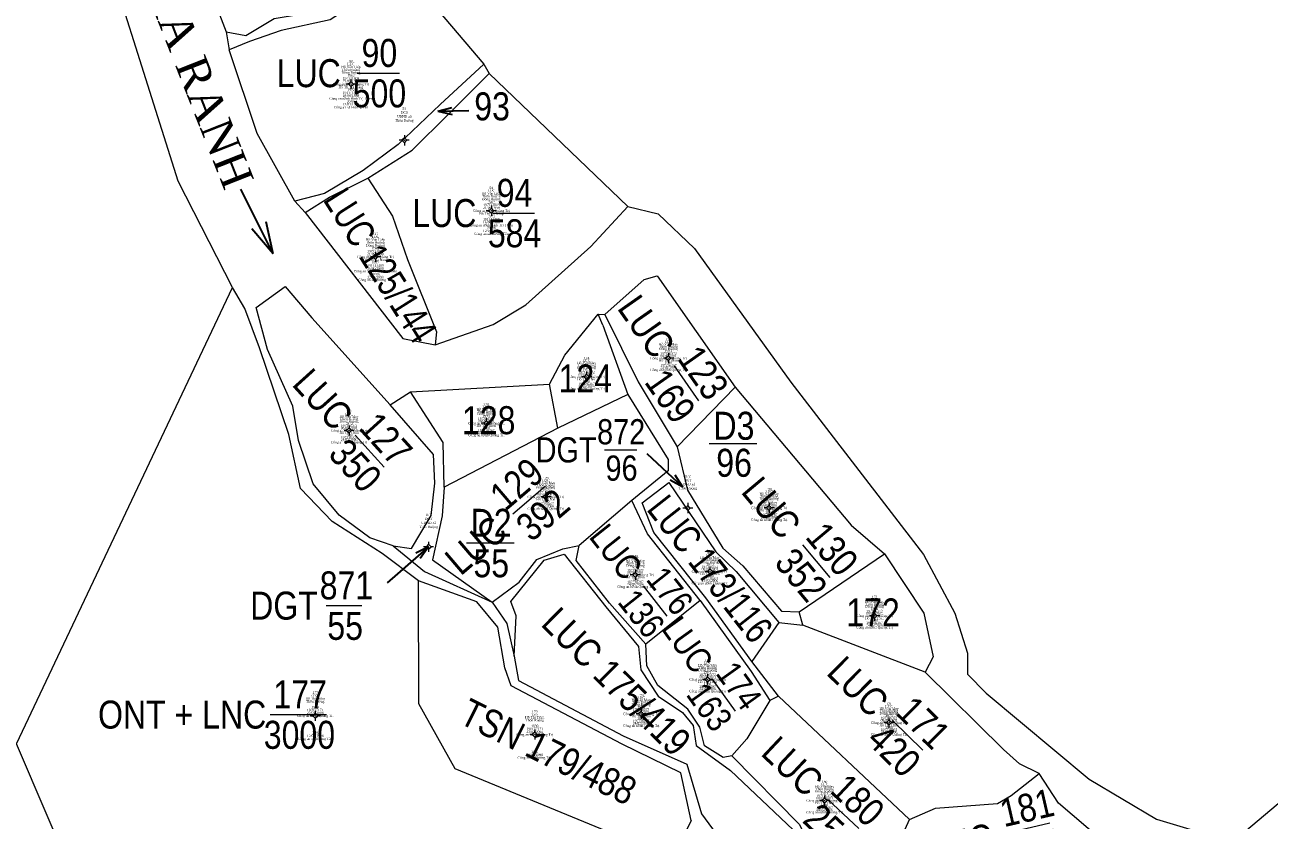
# Model space of a CAD drawing. Header units: metres. Extents: x 545779 to 547235, y 1841259 to 1843294.
# Drawn here: x 546232 to 546387.8, y 1842679.2 to 1842778.7 of the extents above; entities that cross this region are included whole.
import ezdxf
from ezdxf.enums import TextEntityAlignment as Align

# ---------------------------------------------------------------- set-up
doc = ezdxf.new("R2010")
doc.units = ezdxf.units.M
doc.header["$MEASUREMENT"] = 0
for name, color, linetype, lineweight in [('Level 10', 7, 'Continuous', 0), ('Level 11', 7, 'Continuous', 0), ('Level 13', 7, 'Continuous', 0), ('Level 14', 7, 'Continuous', 0), ('Level 15', 7, 'Continuous', 0), ('Level 23', 7, 'Continuous', 0), ('Level 31', 7, 'Continuous', 0), ('Level 35', 7, 'Continuous', 0), ('Level 39', 7, 'Continuous', 0)]:
    doc.layers.add(name, color=color, linetype=linetype, lineweight=lineweight)
doc.styles.add('Style-VHtimei', font='VHtimei.shx')
doc.styles.add('Style-vnarialNarrowI', font='vnarialNarrowI.shx')
doc.styles.add('Style-Vntimei', font='Vntimei.shx')
doc.dimstyles.get("Standard").update_dxf_attribs({"dimtxt": 0.18, "dimasz": 0.18, "dimexe": 0.18, "dimexo": 0.0625, "dimgap": 0.09, "dimtad": 0, "dimtih": 1, "dimtoh": 1, "dimdec": 4, "dimzin": 0, "dimdsep": 46, "dimtxsty": 'Standard', "dimcen": 0.09, "dimadec": 0, "dimazin": 0, "dimtfac": 1, "dimtdec": 4, "dimtofl": 0, "dimtmove": 0, "dimatfit": 3, "dimfxl": 1, "dimtolj": 1, "dimtzin": 0, "dimarcsym": 0})

# ---------------------------------------------------------------- blocks, each defined once
blk = doc.blocks.new('TerminatorOpen_0.5')
at = {"color": 0, "linetype": 'ByBlock', "lineweight": -2}
for q in [(-1, 0.25), (-1, 0), (-1, -0.25)]:
    blk.add_line((0, 0), q, dxfattribs=at)
blk = doc.blocks.new('N_THUA_136')
at = {"layer": 'Level 13', "color": 230, "linetype": 'Continuous', "lineweight": 13, "flags": 128}
blk.add_lwpolyline([(-1.67, 0), (3.65, 0)], dxfattribs=at)
at = {"layer": 'Level 13', "color": 230, "linetype": 'Continuous', "lineweight": 0, "style": 'Style-vnarialNarrowI'}
blk.add_text('90', height=3.49998, dxfattribs=at).set_placement((1.11984, 0.78), align=Align.CENTER)
blk.add_text('LUC ', height=3.49998, dxfattribs=at).set_placement((-2.601418, -0.00001), align=Align.MIDDLE_RIGHT)
blk.add_text('500', height=3.49998, dxfattribs=at).set_placement((1.124692, -0.78002), align=Align.TOP_CENTER)
blk = doc.blocks.new('N_THUA_141')
at = {"layer": 'Level 13', "color": 230, "linetype": 'Continuous', "lineweight": 0, "style": 'Style-vnarialNarrowI'}
blk.add_text('93', height=3.49998, dxfattribs=at).set_placement((0.104633, -0.00001), align=Align.MIDDLE_CENTER)
blk = doc.blocks.new('N_THUA_142')
at = {"layer": 'Level 13', "color": 230, "linetype": 'Continuous', "lineweight": 13, "flags": 128}
blk.add_lwpolyline([(-1.67, 0), (3.58, 0)], dxfattribs=at)
at = {"layer": 'Level 13', "color": 230, "linetype": 'Continuous', "lineweight": 0, "style": 'Style-vnarialNarrowI'}
blk.add_text('94', height=3.49998, dxfattribs=at).set_placement((1.062549, 0.78), align=Align.CENTER)
blk.add_text('LUC ', height=3.49998, dxfattribs=at).set_placement((-2.601418, -0.00001), align=Align.MIDDLE_RIGHT)
blk.add_text('584', height=3.49998, dxfattribs=at).set_placement((1.067401, -0.78002), align=Align.TOP_CENTER)
blk = doc.blocks.new('N_THUA_185')
at = {"layer": 'Level 13', "color": 230, "linetype": 'Continuous', "lineweight": 13, "flags": 128}
blk.add_lwpolyline([(-2.843551, 0.003828), (2.477355, -0.003441)], dxfattribs=at)
at = {"layer": 'Level 13', "color": 230, "linetype": 'Continuous', "lineweight": 0, "style": 'Style-vnarialNarrowI'}
blk.add_text('123', height=3.49998, rotation=0.000008, dxfattribs=at).set_placement((-0.066993, 0.779514), align=Align.CENTER)
blk.add_text('LUC ', height=3.49998, rotation=0.000008, dxfattribs=at).set_placement((-3.767887, -0.005027), align=Align.MIDDLE_RIGHT)
blk.add_text('169', height=3.49998, rotation=0.000008, dxfattribs=at).set_placement((-0.032668, -0.781767), align=Align.TOP_CENTER)
blk = doc.blocks.new('N_THUA_187')
at = {"layer": 'Level 13', "color": 230, "linetype": 'Continuous', "lineweight": 0, "style": 'Style-vnarialNarrowI'}
blk.add_text('124', height=3.49998, dxfattribs=at).set_placement((0.107401, -0.00001), align=Align.MIDDLE_CENTER)
blk = doc.blocks.new('N_THUA_188')
at = {"layer": 'Level 13', "color": 230, "linetype": 'Continuous', "lineweight": 0, "style": 'Style-vnarialNarrowI', "width": 0.914285}
blk.add_text('LUC 125/144', height=3.499974, rotation=359.999923, dxfattribs=at).set_placement((0.092261, -0.016242), align=Align.MIDDLE_CENTER)
blk = doc.blocks.new('N_THUA_190')
at = {"layer": 'Level 13', "color": 230, "linetype": 'Continuous', "lineweight": 13, "flags": 128}
blk.add_lwpolyline([(-2.838672, -0.006938), (2.542055, -0.007843)], dxfattribs=at)
at = {"layer": 'Level 13', "color": 230, "linetype": 'Continuous', "lineweight": 0, "style": 'Style-vnarialNarrowI'}
blk.add_text('127', height=3.499982, rotation=0.00004, dxfattribs=at).set_placement((0.095711, 0.774613), align=Align.CENTER)
blk.add_text('LUC ', height=3.499982, rotation=0.00004, dxfattribs=at).set_placement((-3.766321, -0.00363), align=Align.MIDDLE_RIGHT)
blk.add_text('350', height=3.499982, rotation=0.00004, dxfattribs=at).set_placement((-0.013593, -0.779155), align=Align.TOP_CENTER)
blk = doc.blocks.new('N_THUA_192')
at = {"layer": 'Level 13', "color": 230, "linetype": 'Continuous', "lineweight": 0, "style": 'Style-vnarialNarrowI'}
blk.add_text('128', height=3.49998, dxfattribs=at).set_placement((0.168231, -0.00001), align=Align.MIDDLE_CENTER)
blk = doc.blocks.new('N_THUA_193')
at = {"layer": 'Level 13', "color": 230, "linetype": 'Continuous', "lineweight": 13, "flags": 128}
blk.add_lwpolyline([(-2.83747, 0.001936), (2.482787, -0.001694)], dxfattribs=at)
at = {"layer": 'Level 13', "color": 230, "linetype": 'Continuous', "lineweight": 0, "style": 'Style-vnarialNarrowI'}
blk.add_text('129', height=3.499869, rotation=0.000018, dxfattribs=at).set_placement((-0.043058, 0.774889), align=Align.CENTER)
blk.add_text('LUC ', height=3.499869, rotation=0.000018, dxfattribs=at).set_placement((-3.773653, -0.003613), align=Align.MIDDLE_RIGHT)
blk.add_text('392', height=3.499869, rotation=0.000018, dxfattribs=at).set_placement((-0.066387, -0.792855), align=Align.TOP_CENTER)
blk = doc.blocks.new('N_THUA_194')
at = {"layer": 'Level 13', "color": 230, "linetype": 'Continuous', "lineweight": 13, "flags": 128}
blk.add_lwpolyline([(-2.838621, -0.0081), (2.477524, -0.002337)], dxfattribs=at)
at = {"layer": 'Level 13', "color": 230, "linetype": 'Continuous', "lineweight": 0, "style": 'Style-vnarialNarrowI'}
blk.add_text('130', height=3.499988, rotation=0.000039, dxfattribs=at).set_placement((-0.055077, 0.76343), align=Align.CENTER)
blk.add_text('LUC ', height=3.499988, rotation=0.000039, dxfattribs=at).set_placement((-3.787195, -0.017339), align=Align.MIDDLE_RIGHT)
blk.add_text('352', height=3.499988, rotation=0.000039, dxfattribs=at).set_placement((-0.074388, -0.797907), align=Align.TOP_CENTER)
blk = doc.blocks.new('N_THUA_256')
at = {"layer": 'Level 13', "color": 230, "linetype": 'Continuous', "lineweight": 13, "flags": 128}
blk.add_lwpolyline([(-2.842598, 0.004812), (2.482029, 0.004664)], dxfattribs=at)
at = {"layer": 'Level 13', "color": 230, "linetype": 'Continuous', "lineweight": 0, "style": 'Style-vnarialNarrowI'}
blk.add_text('171', height=3.499977, rotation=0.000123, dxfattribs=at).set_placement((0.122314, 0.785919), align=Align.CENTER)
blk.add_text('LUC ', height=3.499977, rotation=0.000123, dxfattribs=at).set_placement((-3.772667, -0.000216), align=Align.MIDDLE_RIGHT)
blk.add_text('420', height=3.499977, rotation=0.000123, dxfattribs=at).set_placement((-0.045846, -0.783047), align=Align.TOP_CENTER)
blk = doc.blocks.new('N_THUA_258')
at = {"layer": 'Level 13', "color": 230, "linetype": 'Continuous', "lineweight": 0, "style": 'Style-vnarialNarrowI'}
blk.add_text('172', height=3.49998, dxfattribs=at).set_placement((0.117816, -0.00001), align=Align.MIDDLE_CENTER)
blk = doc.blocks.new('N_THUA_259')
at = {"layer": 'Level 13', "color": 230, "linetype": 'Continuous', "lineweight": 0, "style": 'Style-vnarialNarrowI', "width": 0.914285}
blk.add_text('LUC 173/116', height=3.49998, rotation=0.00004, dxfattribs=at).set_placement((0.145434, 0.007546), align=Align.MIDDLE_CENTER)
blk = doc.blocks.new('N_THUA_260')
at = {"layer": 'Level 13', "color": 230, "linetype": 'Continuous', "lineweight": 13, "flags": 128}
blk.add_lwpolyline([(-2.84035, -0.01456), (2.485116, -0.004212)], dxfattribs=at)
at = {"layer": 'Level 13', "color": 230, "linetype": 'Continuous', "lineweight": 0, "style": 'Style-vnarialNarrowI'}
blk.add_text('174', height=3.499939, rotation=0.000204, dxfattribs=at).set_placement((-0.070334, 0.783442), align=Align.CENTER)
blk.add_text('LUC ', height=3.499939, rotation=0.000204, dxfattribs=at).set_placement((-3.781149, 0.002399), align=Align.MIDDLE_RIGHT)
blk.add_text('163', height=3.499939, rotation=0.000204, dxfattribs=at).set_placement((-0.076889, -0.781073), align=Align.TOP_CENTER)
blk = doc.blocks.new('N_THUA_261')
at = {"layer": 'Level 13', "color": 230, "linetype": 'Continuous', "lineweight": 0, "style": 'Style-vnarialNarrowI'}
blk.add_text('LUC 175/419', height=3.499869, rotation=0.000013, dxfattribs=at).set_placement((0.129563, 0.00771), align=Align.MIDDLE_CENTER)
blk = doc.blocks.new('N_THUA_262')
at = {"layer": 'Level 13', "color": 230, "linetype": 'Continuous', "lineweight": 13, "flags": 128}
blk.add_lwpolyline([(-2.832, 0.005686), (2.523104, -0.001753)], dxfattribs=at)
at = {"layer": 'Level 13', "color": 230, "linetype": 'Continuous', "lineweight": 0, "style": 'Style-vnarialNarrowI'}
blk.add_text('176', height=3.499936, rotation=0.000104, dxfattribs=at).set_placement((0.029392, 0.768243), align=Align.CENTER)
blk.add_text('LUC ', height=3.499936, rotation=0.000104, dxfattribs=at).set_placement((-3.77285, -0.018124), align=Align.MIDDLE_RIGHT)
blk.add_text('136', height=3.499936, rotation=0.000104, dxfattribs=at).set_placement((0.027679, -0.793639), align=Align.TOP_CENTER)
blk = doc.blocks.new('N_THUA_264')
at = {"layer": 'Level 13', "color": 230, "linetype": 'Continuous', "lineweight": 0, "style": 'Style-vnarialNarrowI'}
blk.add_text('TSN 179/488', height=3.499975, rotation=0.00011, dxfattribs=at).set_placement((0.157671, -0.00348), align=Align.MIDDLE_CENTER)
blk = doc.blocks.new('N_THUA_265')
at = {"layer": 'Level 13', "color": 230, "linetype": 'Continuous', "lineweight": 13, "flags": 128}
blk.add_lwpolyline([(-2.84383, 0.000903), (2.475876, -0.003951)], dxfattribs=at)
at = {"layer": 'Level 13', "color": 230, "linetype": 'Continuous', "lineweight": 0, "style": 'Style-vnarialNarrowI'}
blk.add_text('180', height=3.499973, rotation=0.000071, dxfattribs=at).set_placement((-0.051909, 0.777849), align=Align.CENTER)
blk.add_text('LUC ', height=3.499973, rotation=0.000071, dxfattribs=at).set_placement((-3.776534, 0.002396), align=Align.MIDDLE_RIGHT)
blk.add_text('258', height=3.499973, rotation=0.000071, dxfattribs=at).set_placement((-0.008271, -0.780587), align=Align.TOP_CENTER)
blk = doc.blocks.new('N_THUA_266')
at = {"layer": 'Level 13', "color": 230, "linetype": 'Continuous', "lineweight": 13, "flags": 128}
blk.add_lwpolyline([(-2.840726, 0.007159), (2.413483, 0.009055)], dxfattribs=at)
at = {"layer": 'Level 13', "color": 230, "linetype": 'Continuous', "lineweight": 0, "style": 'Style-vnarialNarrowI'}
blk.add_text('181', height=3.499975, rotation=359.99998, dxfattribs=at).set_placement((0.068567, 0.758585), align=Align.CENTER)
blk.add_text('LUC ', height=3.499975, rotation=359.99998, dxfattribs=at).set_placement((-3.798644, -0.0178), align=Align.MIDDLE_RIGHT)
blk.add_text('314', height=3.499975, rotation=359.99998, dxfattribs=at).set_placement((-0.136367, -0.799363), align=Align.TOP_CENTER)
blk = doc.blocks.new('N_THUA_1126')
at = {"layer": 'Level 13', "color": 230, "linetype": 'Continuous', "lineweight": 13, "flags": 128}
blk.add_lwpolyline([(0, 0), (4.46, 0)], dxfattribs=at)
at = {"layer": 'Level 13', "color": 230, "linetype": 'Continuous', "lineweight": 0, "style": 'Style-vnarialNarrowI'}
blk.add_text('871', height=3.49998, dxfattribs=at).set_placement((2.534692, 0.78), align=Align.CENTER)
blk.add_text('871', height=3.49998, dxfattribs=at).set_placement((2.534692, 0.78), align=Align.CENTER)
blk.add_text('DGT ', height=3.49998, dxfattribs=at).set_placement((0.070438, -0.00001), align=Align.MIDDLE_RIGHT)
blk.add_text('55', height=3.49998, dxfattribs=at).set_placement((2.373979, -0.78002), align=Align.TOP_CENTER)
blk = doc.blocks.new('N_THUA_1127')
at = {"layer": 'Level 13', "color": 230, "linetype": 'Continuous', "lineweight": 13, "flags": 128}
blk.add_lwpolyline([(0, 0), (4.488894, 0)], dxfattribs=at)
at = {"layer": 'Level 13', "color": 230, "linetype": 'Continuous', "lineweight": 0, "style": 'Style-vnarialNarrowI'}
blk.add_text('872', height=3.499937, dxfattribs=at).set_placement((2.326662, 0.744445), align=Align.CENTER)
blk.add_text('872', height=3.499937, dxfattribs=at).set_placement((2.326662, 0.744445), align=Align.CENTER)
blk.add_text('DGT ', height=3.499937, dxfattribs=at).set_placement((0.023649, -0.027811), align=Align.MIDDLE_RIGHT)
blk.add_text('96', height=3.499937, dxfattribs=at).set_placement((2.380564, -0.811179), align=Align.TOP_CENTER)
blk = doc.blocks.new('CENTRD')
at = {"layer": 'Level 11', "linetype": 'Continuous', "lineweight": 0}
h = blk.add_hatch(color=3, dxfattribs=at)
edge = h.paths.add_edge_path()
edge.add_arc((-0.0025, 0), 1.500056, 0, 360)
at = {"layer": 'Level 11', "color": 3, "linetype": 'Continuous', "lineweight": 0}
for p, q in [((-6.200231, 0), (-12.600469, 0)), ((0, 6.200231), (-6.200231, 0)), ((-6.200231, 0), (0, -6.200231)), ((0, 12.600469), (0, 6.200231)), ((6.200231, 0), (0, 6.200231)), ((0, -6.200231), (6.200231, 0)), ((12.400462, 0), (6.200231, 0)), ((0, -6.200231), (0, -12.600469))]:
    blk.add_line(p, q, dxfattribs=at)

msp = doc.modelspace()

# ---------------------------------------------------------------- linework, layer by layer
at = {"layer": 'Level 10', "color": 7, "linetype": 'Continuous', "lineweight": 0, "flags": 128}
for points in [[(546257.23, 1842777.84), (546259.7, 1842777.36), (546263.23, 1842779.51), (546269.57, 1842780.52), (546274.44, 1842783.23), (546278.21, 1842787.02)], [(546278.99, 1842786.11), (546275.15, 1842782.52), (546270.23, 1842779.31), (546264.11, 1842777.97), (546260.17, 1842776.63), (546257.61, 1842775.57)], [(546278.99, 1842786.11), (546289.47, 1842773.78)], [(546289.47, 1842773.78), (546284.03, 1842768.74), (546278.76, 1842763.71), (546274.37, 1842760.49), (546269.53, 1842757.61), (546265.84, 1842756.65)], [(546289.47, 1842773.78), (546290.15, 1842772.61)], [(546274.98, 1842759.53), (546280.49, 1842763), (546285.06, 1842767.52), (546290.15, 1842772.61)], [(546290.15, 1842772.61), (546307.52, 1842755.99)], [(546267.13, 1842755.2), (546270.16, 1842757.12), (546274.98, 1842759.53)], [(546274.98, 1842759.53), (546278.04, 1842754.75), (546279.91, 1842749.33), (546283.55, 1842740.29), (546283.39, 1842738.65)], [(546231.01, 1842688.77), (546258.04, 1842745.83)], [(546304.39, 1842741.13), (546303.79, 1842742.5)], [(546304.64, 1842742.47), (546308.78, 1842734.04), (546313.67, 1842725.91)], [(546304.39, 1842741.13), (546307.48, 1842732.46)], [(546284.52, 1842720.87), (546284.4, 1842726.45), (546280.32, 1842732.8)], [(546298.74, 1842728.24), (546297.71, 1842733.73)], [(546313.67, 1842725.91), (546320.95, 1842733.37)], [(546278.15, 1842713.53), (546280.41, 1842713.18), (546282.9, 1842717.3), (546283.34, 1842721.35), (546283.17, 1842724.96), (546277.76, 1842731.18)], [(546307.48, 1842732.46), (546298.74, 1842728.24)], [(546307.48, 1842732.46), (546312.56, 1842724.32), (546312.56, 1842722.89), (546308, 1842719.18)], [(546298.74, 1842728.24), (546284.52, 1842720.87)], [(546313.67, 1842725.91), (546314.95, 1842720.5), (546319.4, 1842713.25), (546321.9, 1842711.03), (546326.73, 1842705.36), (546328.93, 1842705.27)], [(546284.52, 1842720.87), (546284.27, 1842717.26), (546283.05, 1842711.79), (546290.51, 1842706.46)], [(546323.03, 1842699.06), (546317.25, 1842707.02), (546310.74, 1842715.17), (546309.3, 1842718.92), (546312.63, 1842721.45), (546318.52, 1842712.77), (546321.06, 1842710.29), (546326.38, 1842703.92)], [(546308, 1842719.18), (546301.4, 1842713.55)], [(546316.57, 1842706.7), (546309.97, 1842715.02), (546308, 1842719.18)], [(546290.51, 1842706.46), (546293.88, 1842708.98), (546296.11, 1842711.83), (546299.35, 1842713.16), (546301.4, 1842713.55)], [(546293.29, 1842699.73), (546293.54, 1842704.78), (546292.87, 1842706.57), (546297.01, 1842711.73), (546299.54, 1842712.48), (546304.75, 1842705.91), (546308.85, 1842700.92), (546309.13, 1842697.99), (546311.31, 1842694.71), (546314.34, 1842692.66), (546315.67, 1842691.06), (546316.06, 1842688.55), (546320.34, 1842685.42), (546328.2, 1842677.99), (546330.97, 1842672.04), (546327.91, 1842669.87), (546323.13, 1842671.24)], [(546309.77, 1842701.24), (546305.2, 1842706.33), (546301.02, 1842711.69), (546301.4, 1842713.55)], [(546328.93, 1842705.27), (546339.64, 1842712.54)], [(546316.57, 1842706.7), (546309.77, 1842701.24)], [(546316.57, 1842706.7), (546322.95, 1842697.8), (546325.29, 1842694.19)], [(546329.4, 1842703.61), (546328.93, 1842705.27)], [(546326.38, 1842703.92), (546323.03, 1842699.06)], [(546326.38, 1842703.92), (546329.4, 1842703.61)], [(546344.71, 1842697.71), (546329.4, 1842703.61)], [(546320.52, 1842687.23), (546319.43, 1842687.04), (546317.09, 1842688.51), (546316.51, 1842690.85), (546315, 1842693.09), (546311.24, 1842696.06), (546309.87, 1842698.5), (546309.77, 1842701.24)], [(546326.37, 1842694.71), (546323.03, 1842699.06)], [(546325.29, 1842694.19), (546322.39, 1842689.39), (546320.52, 1842687.23)], [(546326.37, 1842694.71), (546325.29, 1842694.19)], [(546342.76, 1842679.28), (546326.37, 1842694.71)], [(546264.42, 1842670.82), (546238.53, 1842671.12), (546231.01, 1842688.77)], [(546320.52, 1842687.23), (546328.97, 1842678.65), (546332.43, 1842671.33)], [(546342.76, 1842679.28), (546345.99, 1842680.7), (546353.76, 1842681.29), (546355.49, 1842682.29), (546358.99, 1842685.03)], [(546339.89, 1842672.88), (546342.76, 1842679.28)]]:
    msp.add_lwpolyline(points, dxfattribs=at)
at = {"layer": 'Level 13', "color": 230, "linetype": 'Continuous', "lineweight": 13, "flags": 128}
msp.add_lwpolyline([(546262.72, 1842692.41), (546269.8, 1842692.41)], dxfattribs=at)
at = {"layer": 'Level 14', "color": 2, "linetype": 'Continuous', "lineweight": 13, "flags": 128}
for points in [[(546317.69, 1842726.32), (546323.63, 1842726.32)], [(546287.31, 1842713.9), (546293.28, 1842713.9)]]:
    msp.add_lwpolyline(points, dxfattribs=at)
at = {"layer": 'Level 23', "color": 12, "linetype": 'Continuous', "lineweight": 0, "flags": 128}
for points in [[(546277.76, 1842731.18), (546280.32, 1842732.8)], [(546284.52, 1842720.87), (546284.4, 1842726.45), (546280.32, 1842732.8)], [(546278.15, 1842713.53), (546280.41, 1842713.18), (546282.9, 1842717.3), (546283.34, 1842721.35), (546283.17, 1842724.96), (546277.76, 1842731.18)], [(546284.52, 1842720.87), (546284.27, 1842717.26), (546283.05, 1842711.79), (546290.51, 1842706.46)], [(546278.15, 1842713.53), (546282.04, 1842710.33), (546290.51, 1842706.46)], [(546290.51, 1842706.46), (546293.88, 1842708.98), (546296.11, 1842711.83), (546299.35, 1842713.16), (546301.4, 1842713.55)], [(546293.29, 1842699.73), (546293.54, 1842704.78), (546292.87, 1842706.57), (546297.01, 1842711.73), (546299.54, 1842712.48), (546304.75, 1842705.91), (546308.85, 1842700.92), (546309.13, 1842697.99), (546311.31, 1842694.71), (546314.34, 1842692.66), (546315.67, 1842691.06), (546316.06, 1842688.55), (546320.34, 1842685.42), (546328.2, 1842677.99), (546330.97, 1842672.04), (546327.91, 1842669.87), (546323.13, 1842671.24)], [(546309.77, 1842701.24), (546305.2, 1842706.33), (546301.02, 1842711.69), (546301.4, 1842713.55)], [(546290.51, 1842706.46), (546292.35, 1842703.81), (546293.29, 1842699.73)], [(546320.52, 1842687.23), (546319.43, 1842687.04), (546317.09, 1842688.51), (546316.51, 1842690.85), (546315, 1842693.09), (546311.24, 1842696.06), (546309.87, 1842698.5), (546309.77, 1842701.24)], [(546320.52, 1842687.23), (546328.97, 1842678.65), (546332.43, 1842671.33)]]:
    msp.add_lwpolyline(points, dxfattribs=at)
at = {"layer": 'Level 31', "color": 4, "linetype": 'Continuous', "lineweight": 0, "flags": 128}
for points in [[(546258.04, 1842745.83), (546251.24, 1842759.16), (546239.33, 1842796.8)], [(546251.03, 1842793.99), (546257.23, 1842777.84)], [(546257.23, 1842777.84), (546257.61, 1842775.57)], [(546265.84, 1842756.65), (546261.13, 1842765.09), (546257.61, 1842775.57)], [(546267.13, 1842755.2), (546265.84, 1842756.65)], [(546283.39, 1842738.65), (546290.65, 1842741.21), (546294.74, 1842743.66), (546302.87, 1842750.97), (546307.52, 1842755.99)], [(546307.52, 1842755.99), (546311.31, 1842755.04), (546315.86, 1842750.72), (546327.91, 1842734.01), (546344.48, 1842712.45), (546348.42, 1842705.09), (546349.99, 1842700.09), (546349.99, 1842697.46), (546352.36, 1842695.1), (546365.23, 1842684.32), (546373.64, 1842679.32), (546380.73, 1842677.22), (546384.68, 1842677.74), (546393.08, 1842684.84), (546395.01, 1842687.45), (546406.86, 1842695.48), (546415.59, 1842699.24), (546423.47, 1842699.96), (546431.35, 1842698.65)], [(546267.13, 1842755.2), (546279.35, 1842739.45), (546283.39, 1842738.65)], [(546304.64, 1842742.47), (546309.56, 1842746.86), (546311.17, 1842747.31), (546320.95, 1842733.37)], [(546281.3, 1842709.14), (546276.75, 1842712.55), (546270.51, 1842716.56), (546266.55, 1842720.69), (546265.07, 1842727.46), (546261.4, 1842738.3), (546259.58, 1842743.22), (546258.04, 1842745.83)], [(546278.15, 1842713.53), (546275.22, 1842714.52), (546271.36, 1842717.34), (546268.14, 1842721.28), (546266.27, 1842726.7), (546265.58, 1842731), (546262.39, 1842738.1), (546261, 1842743.33), (546264.61, 1842745.96), (546267.94, 1842742.03), (546277.76, 1842731.18)], [(546297.71, 1842733.73), (546299.6, 1842737.39), (546303.79, 1842742.5)], [(546303.79, 1842742.5), (546304.64, 1842742.47)], [(546277.76, 1842731.18), (546280.32, 1842732.8)], [(546280.32, 1842732.8), (546297.71, 1842733.73)], [(546320.95, 1842733.37), (546335.43, 1842716.1), (546339.64, 1842712.54)], [(546278.15, 1842713.53), (546282.04, 1842710.33), (546290.51, 1842706.46)], [(546339.64, 1842712.54), (546344.55, 1842705.08), (546345.69, 1842699.63), (546344.71, 1842697.71)], [(546315.42, 1842679.14), (546314.15, 1842685.11), (546306.81, 1842688.73), (546292.89, 1842696.01), (546292.1, 1842698.25), (546291.21, 1842703.34), (546288.61, 1842706.52), (546281.3, 1842709.14)], [(546315.42, 1842679.14), (546313.14, 1842674.42), (546285.89, 1842685.62), (546281.35, 1842693.77), (546281.3, 1842709.14)], [(546290.51, 1842706.46), (546292.35, 1842703.81), (546293.29, 1842699.73)], [(546293.29, 1842699.73), (546293.82, 1842696.68), (546306.93, 1842689.74), (546314.89, 1842686.2), (546316.71, 1842679.99), (546323.13, 1842671.24)], [(546358.99, 1842685.03), (546356.51, 1842686.25), (546354.52, 1842688.03), (546344.71, 1842697.71)], [(546369.86, 1842674.44), (546366.8, 1842676.71), (546361.39, 1842681.33), (546358.99, 1842685.03)]]:
    msp.add_lwpolyline(points, dxfattribs=at)

# ---------------------------------------------------------------- block references
at = {"layer": 'Level 11', "color": 3, "linetype": 'Continuous', "lineweight": 0, "xscale": 0.049998, "yscale": 0.049998, "zscale": 0.049998}
for p in [(546272.85, 1842771.28), (546279.53, 1842764.25), (546290.42, 1842755.45), (546275.91, 1842749.67), (546312.58, 1842737), (546302.33, 1842734.67), (546289.78, 1842728.85), (546272.61, 1842727.96), (546297.23, 1842719.65), (546315.01, 1842718.25), (546325.18, 1842718.26), (546282.56, 1842713.41), (546317.77, 1842710.32), (546308.44, 1842709.88), (546338.37, 1842704.78), (546317.48, 1842696.82), (546268.38, 1842692.27), (546309.16, 1842692.49), (546340.18, 1842691.4), (546295.85, 1842689.91), (546332.12, 1842681.66)]:
    msp.add_blockref('CENTRD', p, dxfattribs=at)
at = {"layer": 'Level 13', "color": 230, "linetype": 'Continuous', "lineweight": 0}
for name, p in [('N_THUA_136', (546275.29, 1842772.65)), ('N_THUA_141', (546290.41, 1842768.5)), ('N_THUA_142', (546292.26, 1842755.15)), ('N_THUA_187', (546302.07, 1842734.46)), ('N_THUA_192', (546289.92, 1842729.24)), ('N_THUA_1126', (546269.75, 1842706.04)), ('N_THUA_258', (546338.07, 1842705.19))]:
    msp.add_blockref(name, p, dxfattribs=at)
for name, p, xscale, yscale, zscale, rotation in [('N_THUA_188', (546276.5, 1842748.68), 1.000002, 1.000002, 1.000002, 302.311274), ('N_THUA_190', (546275.3, 1842725.27), 0.999999, 0.999999, 0.999999, 312.147233), ('N_THUA_193', (546295.25, 1842719.38), 0.999997, 0.999997, 0.999997, 40.465165), ('N_THUA_194', (546331.2, 1842711.47), 0.999998, 0.999998, 0.999998, 309.97805), ('N_THUA_262', (546310.99, 1842706.51), 0.899999, 0.899999, 0.899999, 308.423782), ('N_THUA_261', (546305.98, 1842696.62), 0.999997, 0.999997, 0.999997, 315.12527), ('N_THUA_260', (546319.62, 1842694.64), 0.899999, 0.899999, 0.899999, 305.634791), ('N_THUA_256', (546342.64, 1842689.69), 1.000001, 1.000001, 1.000001, 315.382038), ('N_THUA_264', (546297.44, 1842687.84), 1.000001, 1.000001, 1.000001, 333.760929), ('N_THUA_265', (546334.59, 1842679.85), 1.000002, 1.000002, 1.000002, 316.728002), ('N_THUA_266', (546357.94, 1842678.31), 1.000001, 1.000001, 1.000001, 12.957601)]:
    msp.add_blockref(name, p, dxfattribs=dict(at, xscale=xscale, yscale=yscale, zscale=zscale, rotation=rotation))
for name, p, rotation in [('N_THUA_185', (546314.92, 1842733.69), 305.052653), ('N_THUA_259', (546317.7, 1842710.76), 308.171163)]:
    msp.add_blockref(name, p, dxfattribs=dict(at, rotation=rotation))
at = {"layer": 'Level 13', "color": 230, "linetype": 'Continuous', "lineweight": 0, "xscale": 0.899999, "yscale": 0.899999, "zscale": 0.899999}
msp.add_blockref('N_THUA_1127', (546304.57, 1842725.55), dxfattribs=at)

# ---------------------------------------------------------------- texts
at = {"layer": 'Level 13', "color": 230, "linetype": 'Continuous', "lineweight": 0, "style": 'Style-vnarialNarrowI'}
msp.add_text('177', height=3.5, dxfattribs=at).set_placement((546266.49, 1842693.19), align=Align.CENTER)
msp.add_text('ONT + LNC', height=3.5, dxfattribs=at).set_placement((546262.25, 1842692.41), align=Align.MIDDLE_RIGHT)
msp.add_text('3000', height=3.5, dxfattribs=at).set_placement((546266.4, 1842691.63), align=Align.TOP_CENTER)
at = {"layer": 'Level 14', "color": 2, "linetype": 'Continuous', "lineweight": 0, "style": 'Style-vnarialNarrowI'}
for s, p in [('D3', (546320.78, 1842726.79)), ('D2', (546290.39, 1842714.65))]:
    msp.add_text(s, height=3.5, dxfattribs=at).set_placement(p, align=Align.CENTER)
for s, p in [('96', (546320.8, 1842725.66)), ('55', (546290.41, 1842713.09))]:
    msp.add_text(s, height=3.5, dxfattribs=at).set_placement(p, align=Align.TOP_CENTER)
at = {"layer": 'Level 15', "color": 3, "linetype": 'Continuous', "lineweight": 0, "char_height": 0.3, "attachment_point": 5, "style": 'Style-Vntimei'}
for s, insert, line_spacing_factor in [('90\\PLUC\\PHå V¨n LiÕp\\PTh«n Ruéng\\P§ång Ruéng\\P1962\\P197121809\\P21/09/1999\\PC«ng an t∅nh Qu¶ng TrÞ\\PHå ThÞ Ka Nµng\\P1972\\P191141409\\P16/06/1988\\PC«ng an t∅nh B×nh TrÞ Thiªn\\P20/06\\P12/01/1998\\PC«ng an x· H\xadíng T©n\\P', (546272.85, 1842771.23), 0.72), ('94\\PLUC\\PHå V¨n LiÕp\\PTh«n Ruéng\\P§ång Ruéng\\P1962\\P197121809\\P21/09/1999\\PC«ng an t∅nh Qu¶ng TrÞ\\PHå ThÞ Ka Nµng\\P1972\\P191141409\\P16/06/1988\\PC«ng an t∅nh B×nh TrÞ Thiªn\\P20/06\\P12/01/1998\\PC«ng an x· H\xadíng T©n\\P', (546290.42, 1842755.4), 0.72), ('125\\PLUC\\PHå V¨n LiÕp\\PTh«n Ruéng\\P§ång Ruéng\\P1962\\P197121809\\P21/09/1999\\PC«ng an t∅nh Qu¶ng TrÞ\\PHå ThÞ Ka Nµng\\P1972\\P191141409\\P16/06/1988\\PC«ng an t∅nh B×nh TrÞ Thiªn\\P20/06\\P12/01/1998\\PC«ng an x· H\xadíng T©n\\P', (546275.91, 1842749.62), 0.72), ('123\\PLUC\\PHå V¨n May\\PTh«n Ruéng\\P§ång Ruéng\\P1973\\P197156372\\P08/09/2001\\PC«ng an t∅nh Qu¶ng TrÞ\\PHå ThÞ Thon\\P1980\\P197236267\\P24/02/2006\\PC«ng an t∅nh Qu¶ng TrÞ\\P \\P \\P \\P', (546312.58, 1842736.95), 0.585), ('124\\PLUC\\PHå V¨n May\\PTh«n Ruéng\\P§ång Ruéng\\P1973\\P197156372\\P08/09/2001\\PC«ng an t∅nh Qu¶ng TrÞ\\PHå ThÞ Thon\\P1980\\P197236267\\P24/02/2006\\PC«ng an t∅nh Qu¶ng TrÞ\\P \\P \\P \\P', (546302.33, 1842734.62), 0.585), ('128\\PLUC\\PHå V¨n May\\PTh«n Ruéng\\P§ång Ruéng\\P1973\\P197156372\\P08/09/2001\\PC«ng an t∅nh Qu¶ng TrÞ\\PHå ThÞ Thon\\P1980\\P197236267\\P24/02/2006\\PC«ng an t∅nh Qu¶ng TrÞ\\P \\P \\P \\P', (546289.78, 1842728.8), 0.585), ('127\\PLUC\\PHå V¨n May\\PTh«n Ruéng\\P§ång Ruéng\\P1973\\P197156372\\P08/09/2001\\PC«ng an t∅nh Qu¶ng TrÞ\\PHå ThÞ Thon\\P1980\\P197236267\\P24/02/2006\\PC«ng an t∅nh Qu¶ng TrÞ\\P \\P \\P \\P', (546272.61, 1842727.91), 0.585), ('129\\PLUC\\PHå V¨n May\\PTh«n Ruéng\\P§ång Ruéng\\P1973\\P197156372\\P08/09/2001\\PC«ng an t∅nh Qu¶ng TrÞ\\PHå ThÞ Thon\\P1980\\P197236267\\P24/02/2006\\PC«ng an t∅nh Qu¶ng TrÞ\\P \\P \\P \\P', (546297.23, 1842719.6), 0.585), ('130\\PLUC\\PHå V¨n May\\PTh«n Ruéng\\P§ång Ruéng\\P1973\\P197156372\\P08/09/2001\\PC«ng an t∅nh Qu¶ng TrÞ\\PHå ThÞ Thon\\P1980\\P197236267\\P24/02/2006\\PC«ng an t∅nh Qu¶ng TrÞ\\P \\P \\P \\P', (546325.18, 1842718.21), 0.585), ('176\\PLUC\\PHå V¨n May\\PTh«n Ruéng\\P§ång Ruéng\\P1973\\P197156372\\P08/09/2001\\PC«ng an t∅nh Qu¶ng TrÞ\\PHå ThÞ Thon\\P1980\\P197236267\\P24/02/2006\\PC«ng an t∅nh Qu¶ng TrÞ\\P \\P \\P \\P', (546308.44, 1842709.83), 0.585), ('173\\PLUC\\PHå V¨n May\\PTh«n Ruéng\\P§ång Ruéng\\P1973\\P197156372\\P08/09/2001\\PC«ng an t∅nh Qu¶ng TrÞ\\PHå ThÞ Thon\\P1980\\P197236267\\P24/02/2006\\PC«ng an t∅nh Qu¶ng TrÞ\\P \\P \\P \\P', (546317.77, 1842710.27), 0.585), ('172\\PLUC\\PHå V¨n May\\PTh«n Ruéng\\P§ång Ruéng\\P1973\\P197156372\\P08/09/2001\\PC«ng an t∅nh Qu¶ng TrÞ\\PHå ThÞ Thon\\P1980\\P197236267\\P24/02/2006\\PC«ng an t∅nh Qu¶ng TrÞ\\P \\P \\P \\P', (546338.37, 1842704.73), 0.585), ('174\\PLUC\\PHå V¨n May\\PTh«n Ruéng\\P§ång Ruéng\\P1973\\P197156372\\P08/09/2001\\PC«ng an t∅nh Qu¶ng TrÞ\\PHå ThÞ Thon\\P1980\\P197236267\\P24/02/2006\\PC«ng an t∅nh Qu¶ng TrÞ\\P \\P \\P \\P', (546317.48, 1842696.77), 0.585), ('177\\PONT\\PHå ThÞ TrÇm\\PTh«n Ruéng\\P \\P1939\\P190157171\\P22/03/2008\\PC«ng an t∅nh Qu¶ng TrÞ\\P \\P \\P \\P \\P \\P29/6\\P12/01/1998\\PC«ng an x· H\xadíng T©n\\P', (546268.38, 1842692.22), 0.72), ('175\\PLUC\\PHå V¨n May\\PTh«n Ruéng\\P§ång Ruéng\\P1973\\P197156372\\P08/09/2001\\PC«ng an t∅nh Qu¶ng TrÞ\\PHå ThÞ Thon\\P1980\\P197236267\\P24/02/2006\\PC«ng an t∅nh Qu¶ng TrÞ\\P \\P \\P \\P', (546309.16, 1842692.44), 0.585), ('171\\PLUC\\PHå V¨n May\\PTh«n Ruéng\\P§ång Ruéng\\P1973\\P197156372\\P08/09/2001\\PC«ng an t∅nh Qu¶ng TrÞ\\PHå ThÞ Thon\\P1980\\P197236267\\P24/02/2006\\PC«ng an t∅nh Qu¶ng TrÞ\\P \\P \\P \\P', (546340.18, 1842691.35), 0.585), ('179\\PTSN\\PHå ThÞ TrÇm\\PTh«n Ruéng\\P \\P1939\\P190157171\\P22/03/2008\\PC«ng an t∅nh Qu¶ng TrÞ\\P \\P \\P \\P \\P \\P29/6\\P12/01/1998\\PC«ng an x· H\xadíng T©n\\P', (546295.85, 1842689.86), 0.72), ('180\\PLUC\\PHå V¨n May\\PTh«n Ruéng\\P§ång Ruéng\\P1973\\P197156372\\P08/09/2001\\PC«ng an t∅nh Qu¶ng TrÞ\\PHå ThÞ Thon\\P1980\\P197236267\\P24/02/2006\\PC«ng an t∅nh Qu¶ng TrÞ\\P \\P \\P \\P', (546332.12, 1842681.61), 0.585)]:
    msp.add_mtext(s, dxfattribs=dict(at, insert=insert, line_spacing_factor=line_spacing_factor))
for s, insert in [('93\\PDCS\\PUBND x·\\PTh«n Ruéng\\P \\P \\P \\P \\P \\P \\P \\P \\P \\P \\P \\P \\P \\P', (546279.53, 1842764.2)), ('872\\PDGT\\PUBND x·\\PTh«n Ruéng\\P \\P \\P \\P \\P \\P \\P \\P \\P \\P \\P \\P \\P \\P', (546315.01, 1842718.2)), ('871\\PDGT\\PUBND x·\\PTh«n Ruéng\\P \\P \\P \\P \\P \\P \\P \\P \\P \\P \\P \\P \\P \\P', (546282.56, 1842713.36))]:
    msp.add_mtext(s, dxfattribs=dict(at, insert=insert))
at = {"layer": 'Level 39', "color": 120, "linetype": 'Continuous', "lineweight": 0, "style": 'Style-VHtimei'}
msp.add_text('suèi Xa Ranh', height=3.9998, rotation=291.5087, dxfattribs=at).set_placement((546251.05, 1842778.53), align=Align.MIDDLE_CENTER)

# ---------------------------------------------------------------- leaders
at = {"layer": 'Level 13', "color": 230, "linetype": 'Continuous', "lineweight": 13}
for points in [[(546283.74, 1842767.89), (546287.6, 1842767.97)], [(546314.4, 1842720.86), (546309.9, 1842725.01)], [(546282.56, 1842713.41), (546277.39, 1842708.88)]]:
    msp.add_leader(points, dimstyle='Standard', override={"dimtxt": 1.75, "dimasz": 1.75, "dimgap": 0, "dimtxsty": 'Style-Vntimei', "dimldrblk": 'TerminatorOpen_0.5'}, dxfattribs=at)
at = {"layer": 'Level 35', "color": 4, "linetype": 'Continuous', "lineweight": 0}
msp.add_leader([(546263.12, 1842750.04), (546259.07, 1842758.15)], dimstyle='Standard', override={"dimtxt": 4, "dimasz": 4, "dimgap": 0, "dimtxsty": 'Style-Vntimei', "dimldrblk": 'TerminatorOpen_0.5'}, dxfattribs=at)

doc.saveas('drawing.dxf')
